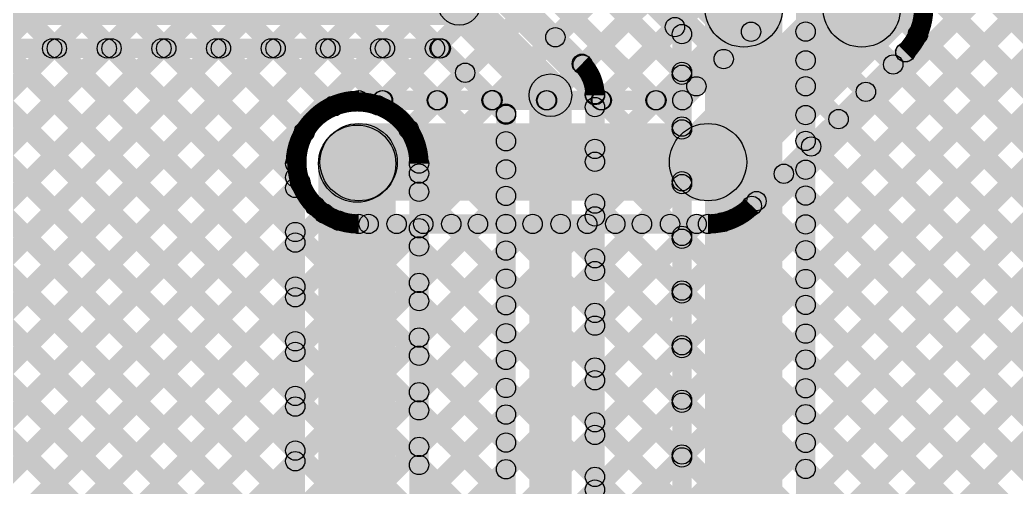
# Model space of a CAD drawing. Header units: millimetres. Extents: x 0.02 to 3.53, y 0 to 2.66.
# Drawn here: x 1.497 to 2.012, y 0.555 to 0.797 of the extents above; entities that cross this region are included whole.
import ezdxf

# ---------------------------------------------------------------- set-up
doc = ezdxf.new("R2010")
doc.units = ezdxf.units.MM
doc.header["$MEASUREMENT"] = 0
for name, color, linetype in [('BottomLayer', 5, 'Continuous'), ('TopLayer', 1, 'Continuous'), ('ViaHoleLayer', 16, 'Continuous')]:
    doc.layers.add(name, color=color, linetype=linetype)

msp = doc.modelspace()

# ---------------------------------------------------------------- hatches: boundary and pattern name
at = {"layer": 'BottomLayer'}
for points in [[(1.48205, 1.09135), (1.48912, 1.09842), (1.84257, 0.74496), (1.8355, 0.73789)], [(1.51033, 1.09135), (1.51741, 1.09842), (1.84257, 0.77325), (1.8355, 0.76618)], [(1.68004, 1.09135), (1.68711, 1.09842), (2.68199, 0.10354), (2.67492, 0.09646)], [(1.70832, 1.09135), (1.7154, 1.09842), (2.71028, 0.10354), (2.70321, 0.09646)], [(1.90657, 0.74386), (1.8995, 0.75094), (2.23714, 1.08857), (2.24421, 1.0815)], [(1.90657, 0.77215), (1.8995, 0.77922), (2.20886, 1.08857), (2.21593, 1.0815)], [(1.90657, 0.46102), (1.8995, 0.46809), (2.51999, 1.08857), (2.52706, 1.0815)], [(1.90657, 0.65901), (1.8995, 0.66608), (2.322, 1.08857), (2.32907, 1.0815)], [(1.90657, 0.51759), (1.8995, 0.52466), (2.46342, 1.08857), (2.47049, 1.0815)], [(1.90657, 0.54587), (1.8995, 0.55295), (2.43513, 1.08857), (2.4422, 1.0815)], [(1.90657, 0.48931), (1.8995, 0.49638), (2.4917, 1.08857), (2.49877, 1.0815)], [(1.90657, 0.57416), (1.8995, 0.58123), (2.40685, 1.08857), (2.41392, 1.0815)], [(1.90657, 0.60244), (1.8995, 0.60951), (2.37857, 1.08857), (2.38564, 1.0815)], [(1.90657, 0.6873), (1.8995, 0.69437), (2.29371, 1.08857), (2.30078, 1.0815)], [(1.90657, 0.71558), (1.8995, 0.72265), (2.26543, 1.08857), (2.2725, 1.0815)], [(1.90657, 0.63073), (1.8995, 0.6378), (2.35028, 1.08857), (2.35735, 1.0815)], [(1.67668, 1.06642), (1.68376, 1.07349), (2.65371, 0.10354), (2.64664, 0.09646)], [(1.67668, 1.03813), (1.68376, 1.04521), (2.62542, 0.10354), (2.61835, 0.09646)], [(1.63408, 1.01123), (1.66236, 1.03951), (1.88518, 0.81669), (1.8569, 0.78841)], [(1.62208, 0.99918), (1.62916, 1.00625), (1.84257, 0.79283), (1.8355, 0.78576)], [(1.73652, 0.81764), (1.74359, 0.82471), (1.79084, 0.77747), (1.78377, 0.7704)], [(1.77712, 0.78412), (1.77005, 0.79119), (1.8036, 0.82474), (1.81067, 0.81767)], [(0.32734, 0.79391), (0.32734, 0.81591), (1.7238, 0.81591), (1.7238, 0.79391)], [(1.71602, 0.79714), (1.73157, 0.81269), (1.77882, 0.76545), (1.76326, 0.74989)], [(1.79126, 0.76997), (1.78419, 0.77704), (1.81774, 0.81059), (1.82481, 0.80352)], [(1.89104, 0.05649), (1.85104, 0.05649), (1.85104, 0.80255), (1.89104, 0.80255)], [(1.90804, 0.10281), (1.89804, 0.10281), (1.89804, 0.80255), (1.90804, 0.80255)], [(1.79757, 0.748), (1.7905, 0.75507), (1.83188, 0.79645), (1.83895, 0.78938)], [(1.8995, 0.78703), (1.90657, 0.7941), (2.59714, 0.10354), (2.59007, 0.09646)], [(1.84404, 0.10281), (1.83404, 0.10281), (1.83404, 0.7893), (1.84404, 0.7893)], [(0.32734, 0.77691), (0.32734, 0.78691), (1.71427, 0.78691), (1.71427, 0.77691)], [(0.83491, 0.09646), (0.82784, 0.10354), (1.50975, 0.78545), (1.51682, 0.77838)], [(0.8632, 0.09646), (0.85612, 0.10354), (1.53804, 0.78545), (1.54511, 0.77838)], [(0.89148, 0.09646), (0.88441, 0.10354), (1.56632, 0.78545), (1.57339, 0.77838)], [(0.91976, 0.09646), (0.91269, 0.10354), (1.59461, 0.78545), (1.60168, 0.77838)], [(0.94805, 0.09646), (0.94098, 0.10354), (1.62289, 0.78545), (1.62996, 0.77838)], [(0.97633, 0.09646), (0.96926, 0.10354), (1.65117, 0.78545), (1.65825, 0.77838)], [(1.00462, 0.09646), (0.99755, 0.10354), (1.67946, 0.78545), (1.68653, 0.77838)], [(1.2859, 0.77838), (1.29297, 0.78545), (1.64257, 0.43585), (1.6355, 0.42878)], [(1.31419, 0.77838), (1.32126, 0.78545), (1.64257, 0.46413), (1.6355, 0.45706)], [(1.34247, 0.77838), (1.34954, 0.78545), (1.64257, 0.49242), (1.6355, 0.48534)], [(1.37075, 0.77838), (1.37783, 0.78545), (1.64257, 0.5207), (1.6355, 0.51363)], [(1.39904, 0.77838), (1.40611, 0.78545), (1.64257, 0.54898), (1.6355, 0.54191)], [(1.42732, 0.77838), (1.43439, 0.78545), (1.64257, 0.57727), (1.6355, 0.5702)], [(1.45561, 0.77838), (1.46268, 0.78545), (1.64257, 0.60555), (1.6355, 0.59848)], [(1.48389, 0.77838), (1.49096, 0.78545), (1.64257, 0.63384), (1.6355, 0.62677)], [(1.51218, 0.77838), (1.51925, 0.78545), (1.64257, 0.66212), (1.6355, 0.65505)], [(1.54046, 0.77838), (1.54753, 0.78545), (1.64257, 0.69041), (1.6355, 0.68333)], [(1.56874, 0.77838), (1.57582, 0.78545), (1.64257, 0.71869), (1.6355, 0.71162)], [(1.59703, 0.77838), (1.6041, 0.78545), (1.6472, 0.74235), (1.64013, 0.73528)], [(1.62531, 0.77838), (1.63238, 0.78545), (1.66245, 0.75538), (1.65538, 0.74831)], [(1.6536, 0.77838), (1.66067, 0.78545), (1.75157, 0.69454), (1.7445, 0.68747)], [(1.68529, 0.74885), (1.67822, 0.75592), (1.70774, 0.78545), (1.71481, 0.77838)], [(1.68188, 0.77838), (1.68895, 0.78545), (1.75157, 0.72283), (1.7445, 0.71576)], [(1.71017, 0.77838), (1.71724, 0.78545), (1.75157, 0.75111), (1.7445, 0.74404)], [(1.71073, 0.77838), (1.7178, 0.78545), (1.75157, 0.75168), (1.7445, 0.74461)], [(1.70119, 0.73647), (1.69412, 0.74354), (1.72338, 0.7728), (1.73045, 0.76573)], [(1.79757, 0.71972), (1.7905, 0.72679), (1.8355, 0.77179), (1.84257, 0.76472)], [(1.8995, 0.75875), (1.90657, 0.76582), (2.56886, 0.10354), (2.56179, 0.09646)], [(1.70657, 0.71357), (1.6995, 0.72064), (1.73752, 0.75866), (1.74459, 0.75159)], [(1.78204, 0.05649), (1.76004, 0.05649), (1.76004, 0.75767), (1.78204, 0.75767)], [(1.79904, 0.10478), (1.78904, 0.10478), (1.78904, 0.75767), (1.79904, 0.75767)], [(1.7905, 0.75461), (1.79757, 0.76168), (1.84257, 0.71668), (1.8355, 0.70961)], [(1.75304, 0.10478), (1.74304, 0.10478), (1.74304, 0.74814), (1.75304, 0.74814)], [(1.79757, 0.69143), (1.7905, 0.6985), (1.8355, 0.7435), (1.84257, 0.73643)], [(1.70657, 0.68529), (1.6995, 0.69236), (1.7445, 0.73736), (1.75157, 0.73029)], [(1.8995, 0.73046), (1.90657, 0.73753), (2.54057, 0.10354), (2.5335, 0.09646)], [(1.7905, 0.72632), (1.79757, 0.7334), (1.84257, 0.6884), (1.8355, 0.68132)], [(1.64404, 0.11022), (1.63404, 0.11022), (1.63404, 0.72224), (1.64404, 0.72224)], [(1.69104, 0.05649), (1.65104, 0.05649), (1.65104, 0.72224), (1.69104, 0.72224)], [(1.70804, 0.11022), (1.69804, 0.11022), (1.69804, 0.72224), (1.70804, 0.72224)], [(1.0329, 0.09646), (1.02583, 0.10354), (1.6355, 0.71321), (1.64257, 0.70614)], [(1.6995, 0.70419), (1.70657, 0.71126), (1.75157, 0.66626), (1.7445, 0.65919)], [(1.79757, 0.66315), (1.7905, 0.67022), (1.8355, 0.71522), (1.84257, 0.70815)], [(1.70657, 0.657), (1.6995, 0.66407), (1.7445, 0.70907), (1.75157, 0.702)], [(1.8995, 0.70218), (1.90657, 0.70925), (2.51229, 0.10354), (2.50522, 0.09646)], [(1.7905, 0.69804), (1.79757, 0.70511), (1.84257, 0.66011), (1.8355, 0.65304)], [(1.79757, 0.63486), (1.7905, 0.64194), (1.8355, 0.68694), (1.84257, 0.67986)], [(1.06119, 0.09646), (1.05411, 0.10354), (1.6355, 0.68493), (1.64257, 0.67785)], [(1.6995, 0.6759), (1.70657, 0.68297), (1.75157, 0.63797), (1.7445, 0.6309)], [(1.70657, 0.62872), (1.6995, 0.63579), (1.7445, 0.68079), (1.75157, 0.67372)], [(1.8995, 0.67389), (1.90657, 0.68096), (2.484, 0.10354), (2.47693, 0.09646)], [(1.7905, 0.66976), (1.79757, 0.67683), (1.84257, 0.63183), (1.8355, 0.62476)], [(1.08947, 0.09646), (1.0824, 0.10354), (1.6355, 0.65664), (1.64257, 0.64957)], [(1.6995, 0.64762), (1.70657, 0.65469), (1.75157, 0.60969), (1.7445, 0.60262)], [(1.79757, 0.60658), (1.7905, 0.61365), (1.8355, 0.65865), (1.84257, 0.65158)], [(1.70657, 0.60043), (1.6995, 0.6075), (1.7445, 0.6525), (1.75157, 0.64543)], [(1.8995, 0.64561), (1.90657, 0.65268), (2.45572, 0.10354), (2.44865, 0.09646)], [(1.7905, 0.64147), (1.79757, 0.64854), (1.84257, 0.60354), (1.8355, 0.59647)], [(1.79757, 0.5783), (1.7905, 0.58537), (1.8355, 0.63037), (1.84257, 0.6233)], [(1.11775, 0.09646), (1.11068, 0.10354), (1.6355, 0.62836), (1.64257, 0.62129)], [(1.6995, 0.61933), (1.70657, 0.62641), (1.75157, 0.58141), (1.7445, 0.57433)], [(1.70657, 0.57215), (1.6995, 0.57922), (1.7445, 0.62422), (1.75157, 0.61715)], [(1.8995, 0.61732), (1.90657, 0.6244), (2.42743, 0.10354), (2.42036, 0.09646)], [(1.7905, 0.61319), (1.79757, 0.62026), (1.84257, 0.57526), (1.8355, 0.56819)], [(1.14604, 0.09646), (1.13897, 0.10354), (1.6355, 0.60007), (1.64257, 0.593)], [(1.6995, 0.59105), (1.70657, 0.59812), (1.75157, 0.55312), (1.7445, 0.54605)], [(1.79757, 0.55001), (1.7905, 0.55708), (1.8355, 0.60208), (1.84257, 0.59501)], [(1.70657, 0.54386), (1.6995, 0.55094), (1.7445, 0.59594), (1.75157, 0.58886)], [(1.8995, 0.58904), (1.90657, 0.59611), (2.39915, 0.10354), (2.39208, 0.09646)], [(1.7905, 0.5849), (1.79757, 0.59197), (1.84257, 0.54697), (1.8355, 0.5399)], [(1.79757, 0.52173), (1.7905, 0.5288), (1.8355, 0.5738), (1.84257, 0.56673)], [(1.17432, 0.09646), (1.16725, 0.10354), (1.6355, 0.57179), (1.64257, 0.56472)], [(1.6995, 0.56277), (1.70657, 0.56984), (1.75157, 0.52484), (1.7445, 0.51777)], [(1.70657, 0.51558), (1.6995, 0.52265), (1.7445, 0.56765), (1.75157, 0.56058)], [(1.8995, 0.56076), (1.90657, 0.56783), (2.37087, 0.10354), (2.3638, 0.09646)], [(1.7905, 0.55662), (1.79757, 0.56369), (1.84257, 0.51869), (1.8355, 0.51162)]]:
    msp.add_hatch(color=5, dxfattribs=at).paths.add_polyline_path(points)
h = msp.add_hatch(color=5, dxfattribs=at)
edge = h.paths.add_edge_path()
edge.add_arc((1.87104, 0.80255), 0.02, 0, 360)
h = msp.add_hatch(color=5, dxfattribs=at)
edge = h.paths.add_edge_path()
edge.add_arc((1.87104, 0.80255), 0.02, 0, 360)
h = msp.add_hatch(color=5, dxfattribs=at)
edge = h.paths.add_edge_path()
edge.add_arc((1.7238, 0.80491), 0.011, 0, 360)
h = msp.add_hatch(color=5, dxfattribs=at)
edge = h.paths.add_edge_path()
edge.add_arc((1.7238, 0.80491), 0.011, 0, 360)
h = msp.add_hatch(color=5, dxfattribs=at)
edge = h.paths.add_edge_path()
edge.add_arc((1.83542, 0.79292), 0.005, 0, 360)
h = msp.add_hatch(color=5, dxfattribs=at)
edge = h.paths.add_edge_path()
edge.add_arc((1.83904, 0.7893), 0.005, 0, 360)
h = msp.add_hatch(color=5, dxfattribs=at)
edge = h.paths.add_edge_path()
edge.add_arc((1.83904, 0.7893), 0.005, 0, 360)
h = msp.add_hatch(color=5, dxfattribs=at)
edge = h.paths.add_edge_path()
edge.add_arc((1.90304, 0.79057), 0.005, 0, 360)
h = msp.add_hatch(color=5, dxfattribs=at)
edge = h.paths.add_edge_path()
edge.add_arc((1.77358, 0.78765), 0.005, 0, 360)
h = msp.add_hatch(color=5, dxfattribs=at)
edge = h.paths.add_edge_path()
edge.add_arc((1.51329, 0.78191), 0.005, 0, 360)
h = msp.add_hatch(color=5, dxfattribs=at)
edge = h.paths.add_edge_path()
edge.add_arc((1.51571, 0.78191), 0.005, 0, 360)
h = msp.add_hatch(color=5, dxfattribs=at)
edge = h.paths.add_edge_path()
edge.add_arc((1.54157, 0.78191), 0.005, 0, 360)
h = msp.add_hatch(color=5, dxfattribs=at)
edge = h.paths.add_edge_path()
edge.add_arc((1.544, 0.78191), 0.005, 0, 360)
h = msp.add_hatch(color=5, dxfattribs=at)
edge = h.paths.add_edge_path()
edge.add_arc((1.56986, 0.78191), 0.005, 0, 360)
h = msp.add_hatch(color=5, dxfattribs=at)
edge = h.paths.add_edge_path()
edge.add_arc((1.57228, 0.78191), 0.005, 0, 360)
h = msp.add_hatch(color=5, dxfattribs=at)
edge = h.paths.add_edge_path()
edge.add_arc((1.59814, 0.78191), 0.005, 0, 360)
h = msp.add_hatch(color=5, dxfattribs=at)
edge = h.paths.add_edge_path()
edge.add_arc((1.60056, 0.78191), 0.005, 0, 360)
h = msp.add_hatch(color=5, dxfattribs=at)
edge = h.paths.add_edge_path()
edge.add_arc((1.62643, 0.78191), 0.005, 0, 360)
h = msp.add_hatch(color=5, dxfattribs=at)
edge = h.paths.add_edge_path()
edge.add_arc((1.62885, 0.78191), 0.005, 0, 360)
h = msp.add_hatch(color=5, dxfattribs=at)
edge = h.paths.add_edge_path()
edge.add_arc((1.65471, 0.78191), 0.005, 0, 360)
h = msp.add_hatch(color=5, dxfattribs=at)
edge = h.paths.add_edge_path()
edge.add_arc((1.65713, 0.78191), 0.005, 0, 360)
h = msp.add_hatch(color=5, dxfattribs=at)
edge = h.paths.add_edge_path()
edge.add_arc((1.68299, 0.78191), 0.005, 0, 360)
h = msp.add_hatch(color=5, dxfattribs=at)
edge = h.paths.add_edge_path()
edge.add_arc((1.68542, 0.78191), 0.005, 0, 360)
h = msp.add_hatch(color=5, dxfattribs=at)
edge = h.paths.add_edge_path()
edge.add_arc((1.71128, 0.78191), 0.005, 0, 360)
h = msp.add_hatch(color=5, dxfattribs=at)
edge = h.paths.add_edge_path()
edge.add_arc((1.7137, 0.78191), 0.005, 0, 360)
h = msp.add_hatch(color=5, dxfattribs=at)
edge = h.paths.add_edge_path()
edge.add_arc((1.71427, 0.78191), 0.005, 0, 360)
h = msp.add_hatch(color=5, dxfattribs=at)
edge = h.paths.add_edge_path()
edge.add_arc((1.71427, 0.78191), 0.005, 0, 360)
h = msp.add_hatch(color=5, dxfattribs=at)
edge = h.paths.add_edge_path()
edge.add_arc((1.7873, 0.77393), 0.005, 0, 360)
h = msp.add_hatch(color=5, dxfattribs=at)
edge = h.paths.add_edge_path()
edge.add_arc((1.7873, 0.77393), 0.005, 0, 360)
h = msp.add_hatch(color=5, dxfattribs=at)
edge = h.paths.add_edge_path()
edge.add_arc((1.7873, 0.77393), 0.005, 0, 360)
h = msp.add_hatch(color=5, dxfattribs=at)
edge = h.paths.add_edge_path()
edge.add_arc((1.78772, 0.7735), 0.005, 0, 360)
h = msp.add_hatch(color=5, dxfattribs=at)
edge = h.paths.add_edge_path()
edge.add_arc((1.90304, 0.77568), 0.005, 0, 360)
h = msp.add_hatch(color=5, dxfattribs=at)
edge = h.paths.add_edge_path()
edge.add_arc((1.72692, 0.76927), 0.005, 0, 360)
h = msp.add_hatch(color=5, dxfattribs=at)
edge = h.paths.add_edge_path()
edge.add_arc((1.83904, 0.76971), 0.005, 0, 360)
h = msp.add_hatch(color=5, dxfattribs=at)
edge = h.paths.add_edge_path()
edge.add_arc((1.83904, 0.76825), 0.005, 0, 360)
h = msp.add_hatch(color=5, dxfattribs=at)
edge = h.paths.add_edge_path()
edge.add_arc((1.77104, 0.75767), 0.011, 0, 360)
h = msp.add_hatch(color=5, dxfattribs=at)
edge = h.paths.add_edge_path()
edge.add_arc((1.77104, 0.75767), 0.011, 0, 360)
h = msp.add_hatch(color=5, dxfattribs=at)
edge = h.paths.add_edge_path()
edge.add_arc((1.79403, 0.75815), 0.005, 0, 360)
h = msp.add_hatch(color=5, dxfattribs=at)
edge = h.paths.add_edge_path()
edge.add_arc((1.79404, 0.75767), 0.005, 0, 360)
h = msp.add_hatch(color=5, dxfattribs=at)
edge = h.paths.add_edge_path()
edge.add_arc((1.79404, 0.75767), 0.005, 0, 360)
h = msp.add_hatch(color=5, dxfattribs=at)
edge = h.paths.add_edge_path()
edge.add_arc((1.79404, 0.75767), 0.005, 0, 360)
h = msp.add_hatch(color=5, dxfattribs=at)
edge = h.paths.add_edge_path()
edge.add_arc((1.90304, 0.76228), 0.005, 0, 360)
h = msp.add_hatch(color=5, dxfattribs=at)
edge = h.paths.add_edge_path()
edge.add_arc((1.74106, 0.75512), 0.005, 0, 360)
h = msp.add_hatch(color=5, dxfattribs=at)
edge = h.paths.add_edge_path()
edge.add_arc((1.65891, 0.75185), 0.005, 0, 360)
h = msp.add_hatch(color=5, dxfattribs=at)
edge = h.paths.add_edge_path()
edge.add_arc((1.68175, 0.75239), 0.005, 0, 360)
h = msp.add_hatch(color=5, dxfattribs=at)
edge = h.paths.add_edge_path()
edge.add_arc((1.74804, 0.74814), 0.005, 0, 360)
h = msp.add_hatch(color=5, dxfattribs=at)
edge = h.paths.add_edge_path()
edge.add_arc((1.74804, 0.74814), 0.005, 0, 360)
h = msp.add_hatch(color=5, dxfattribs=at)
edge = h.paths.add_edge_path()
edge.add_arc((1.74804, 0.74758), 0.005, 0, 360)
h = msp.add_hatch(color=5, dxfattribs=at)
edge = h.paths.add_edge_path()
edge.add_arc((1.79404, 0.75154), 0.005, 0, 360)
h = msp.add_hatch(color=5, dxfattribs=at)
edge = h.paths.add_edge_path()
edge.add_arc((1.90304, 0.7474), 0.005, 0, 360)
h = msp.add_hatch(color=5, dxfattribs=at)
edge = h.paths.add_edge_path()
edge.add_arc((1.64367, 0.73881), 0.005, 0, 360)
h = msp.add_hatch(color=5, dxfattribs=at)
edge = h.paths.add_edge_path()
edge.add_arc((1.67104, 0.72224), 0.02, 0, 360)
h = msp.add_hatch(color=5, dxfattribs=at)
edge = h.paths.add_edge_path()
edge.add_arc((1.69765, 0.74), 0.005, 0, 360)
h = msp.add_hatch(color=5, dxfattribs=at)
edge = h.paths.add_edge_path()
edge.add_arc((1.83904, 0.74143), 0.005, 0, 360)
h = msp.add_hatch(color=5, dxfattribs=at)
edge = h.paths.add_edge_path()
edge.add_arc((1.83904, 0.73997), 0.005, 0, 360)
h = msp.add_hatch(color=5, dxfattribs=at)
edge = h.paths.add_edge_path()
edge.add_arc((1.74804, 0.73382), 0.005, 0, 360)
h = msp.add_hatch(color=5, dxfattribs=at)
edge = h.paths.add_edge_path()
edge.add_arc((1.90304, 0.734), 0.005, 0, 360)
h = msp.add_hatch(color=5, dxfattribs=at)
edge = h.paths.add_edge_path()
edge.add_arc((1.67183, 0.72302), 0.01181, 0, 360)
h = msp.add_hatch(color=5, dxfattribs=at)
edge = h.paths.add_edge_path()
edge.add_arc((1.79404, 0.72986), 0.005, 0, 360)
h = msp.add_hatch(color=5, dxfattribs=at)
edge = h.paths.add_edge_path()
edge.add_arc((1.63904, 0.72224), 0.005, 0, 360)
h = msp.add_hatch(color=5, dxfattribs=at)
edge = h.paths.add_edge_path()
edge.add_arc((1.63904, 0.72224), 0.005, 0, 360)
h = msp.add_hatch(color=5, dxfattribs=at)
edge = h.paths.add_edge_path()
edge.add_arc((1.70304, 0.72224), 0.005, 0, 360)
h = msp.add_hatch(color=5, dxfattribs=at)
edge = h.paths.add_edge_path()
edge.add_arc((1.70304, 0.72224), 0.005, 0, 360)
h = msp.add_hatch(color=5, dxfattribs=at)
edge = h.paths.add_edge_path()
edge.add_arc((1.79404, 0.72325), 0.005, 0, 360)
h = msp.add_hatch(color=5, dxfattribs=at)
edge = h.paths.add_edge_path()
edge.add_arc((1.70304, 0.71711), 0.005, 0, 360)
h = msp.add_hatch(color=5, dxfattribs=at)
edge = h.paths.add_edge_path()
edge.add_arc((1.74804, 0.71929), 0.005, 0, 360)
h = msp.add_hatch(color=5, dxfattribs=at)
edge = h.paths.add_edge_path()
edge.add_arc((1.90304, 0.71912), 0.005, 0, 360)
h = msp.add_hatch(color=5, dxfattribs=at)
edge = h.paths.add_edge_path()
edge.add_arc((1.63904, 0.71515), 0.005, 0, 360)
h = msp.add_hatch(color=5, dxfattribs=at)
edge = h.paths.add_edge_path()
edge.add_arc((1.83904, 0.71314), 0.005, 0, 360)
h = msp.add_hatch(color=5, dxfattribs=at)
edge = h.paths.add_edge_path()
edge.add_arc((1.83904, 0.71168), 0.005, 0, 360)
h = msp.add_hatch(color=5, dxfattribs=at)
edge = h.paths.add_edge_path()
edge.add_arc((1.63904, 0.70967), 0.005, 0, 360)
h = msp.add_hatch(color=5, dxfattribs=at)
edge = h.paths.add_edge_path()
edge.add_arc((1.70304, 0.70772), 0.005, 0, 360)
h = msp.add_hatch(color=5, dxfattribs=at)
edge = h.paths.add_edge_path()
edge.add_arc((1.74804, 0.70554), 0.005, 0, 360)
h = msp.add_hatch(color=5, dxfattribs=at)
edge = h.paths.add_edge_path()
edge.add_arc((1.79404, 0.70158), 0.005, 0, 360)
h = msp.add_hatch(color=5, dxfattribs=at)
edge = h.paths.add_edge_path()
edge.add_arc((1.90304, 0.70571), 0.005, 0, 360)
h = msp.add_hatch(color=5, dxfattribs=at)
edge = h.paths.add_edge_path()
edge.add_arc((1.74804, 0.69101), 0.005, 0, 360)
h = msp.add_hatch(color=5, dxfattribs=at)
edge = h.paths.add_edge_path()
edge.add_arc((1.79404, 0.69497), 0.005, 0, 360)
h = msp.add_hatch(color=5, dxfattribs=at)
edge = h.paths.add_edge_path()
edge.add_arc((1.90304, 0.69083), 0.005, 0, 360)
h = msp.add_hatch(color=5, dxfattribs=at)
edge = h.paths.add_edge_path()
edge.add_arc((1.63904, 0.68687), 0.005, 0, 360)
h = msp.add_hatch(color=5, dxfattribs=at)
edge = h.paths.add_edge_path()
edge.add_arc((1.70304, 0.68882), 0.005, 0, 360)
h = msp.add_hatch(color=5, dxfattribs=at)
edge = h.paths.add_edge_path()
edge.add_arc((1.63904, 0.68139), 0.005, 0, 360)
h = msp.add_hatch(color=5, dxfattribs=at)
edge = h.paths.add_edge_path()
edge.add_arc((1.83904, 0.68486), 0.005, 0, 360)
h = msp.add_hatch(color=5, dxfattribs=at)
edge = h.paths.add_edge_path()
edge.add_arc((1.83904, 0.6834), 0.005, 0, 360)
h = msp.add_hatch(color=5, dxfattribs=at)
edge = h.paths.add_edge_path()
edge.add_arc((1.70304, 0.67944), 0.005, 0, 360)
h = msp.add_hatch(color=5, dxfattribs=at)
edge = h.paths.add_edge_path()
edge.add_arc((1.74804, 0.67725), 0.005, 0, 360)
h = msp.add_hatch(color=5, dxfattribs=at)
edge = h.paths.add_edge_path()
edge.add_arc((1.90304, 0.67743), 0.005, 0, 360)
h = msp.add_hatch(color=5, dxfattribs=at)
edge = h.paths.add_edge_path()
edge.add_arc((1.79404, 0.67329), 0.005, 0, 360)
h = msp.add_hatch(color=5, dxfattribs=at)
edge = h.paths.add_edge_path()
edge.add_arc((1.79404, 0.66668), 0.005, 0, 360)
h = msp.add_hatch(color=5, dxfattribs=at)
edge = h.paths.add_edge_path()
edge.add_arc((1.70304, 0.66054), 0.005, 0, 360)
h = msp.add_hatch(color=5, dxfattribs=at)
edge = h.paths.add_edge_path()
edge.add_arc((1.74804, 0.66272), 0.005, 0, 360)
h = msp.add_hatch(color=5, dxfattribs=at)
edge = h.paths.add_edge_path()
edge.add_arc((1.90304, 0.66255), 0.005, 0, 360)
h = msp.add_hatch(color=5, dxfattribs=at)
edge = h.paths.add_edge_path()
edge.add_arc((1.63904, 0.65859), 0.005, 0, 360)
h = msp.add_hatch(color=5, dxfattribs=at)
edge = h.paths.add_edge_path()
edge.add_arc((1.83904, 0.65658), 0.005, 0, 360)
h = msp.add_hatch(color=5, dxfattribs=at)
edge = h.paths.add_edge_path()
edge.add_arc((1.83904, 0.65512), 0.005, 0, 360)
h = msp.add_hatch(color=5, dxfattribs=at)
edge = h.paths.add_edge_path()
edge.add_arc((1.63904, 0.65311), 0.005, 0, 360)
h = msp.add_hatch(color=5, dxfattribs=at)
edge = h.paths.add_edge_path()
edge.add_arc((1.70304, 0.65115), 0.005, 0, 360)
h = msp.add_hatch(color=5, dxfattribs=at)
edge = h.paths.add_edge_path()
edge.add_arc((1.74804, 0.64897), 0.005, 0, 360)
h = msp.add_hatch(color=5, dxfattribs=at)
edge = h.paths.add_edge_path()
edge.add_arc((1.79404, 0.64501), 0.005, 0, 360)
h = msp.add_hatch(color=5, dxfattribs=at)
edge = h.paths.add_edge_path()
edge.add_arc((1.90304, 0.64914), 0.005, 0, 360)
h = msp.add_hatch(color=5, dxfattribs=at)
edge = h.paths.add_edge_path()
edge.add_arc((1.74804, 0.63444), 0.005, 0, 360)
h = msp.add_hatch(color=5, dxfattribs=at)
edge = h.paths.add_edge_path()
edge.add_arc((1.79404, 0.6384), 0.005, 0, 360)
h = msp.add_hatch(color=5, dxfattribs=at)
edge = h.paths.add_edge_path()
edge.add_arc((1.90304, 0.63426), 0.005, 0, 360)
h = msp.add_hatch(color=5, dxfattribs=at)
edge = h.paths.add_edge_path()
edge.add_arc((1.63904, 0.6303), 0.005, 0, 360)
h = msp.add_hatch(color=5, dxfattribs=at)
edge = h.paths.add_edge_path()
edge.add_arc((1.70304, 0.63225), 0.005, 0, 360)
h = msp.add_hatch(color=5, dxfattribs=at)
edge = h.paths.add_edge_path()
edge.add_arc((1.63904, 0.62482), 0.005, 0, 360)
h = msp.add_hatch(color=5, dxfattribs=at)
edge = h.paths.add_edge_path()
edge.add_arc((1.83904, 0.62829), 0.005, 0, 360)
h = msp.add_hatch(color=5, dxfattribs=at)
edge = h.paths.add_edge_path()
edge.add_arc((1.83904, 0.62683), 0.005, 0, 360)
h = msp.add_hatch(color=5, dxfattribs=at)
edge = h.paths.add_edge_path()
edge.add_arc((1.70304, 0.62287), 0.005, 0, 360)
h = msp.add_hatch(color=5, dxfattribs=at)
edge = h.paths.add_edge_path()
edge.add_arc((1.74804, 0.62068), 0.005, 0, 360)
h = msp.add_hatch(color=5, dxfattribs=at)
edge = h.paths.add_edge_path()
edge.add_arc((1.90304, 0.62086), 0.005, 0, 360)
h = msp.add_hatch(color=5, dxfattribs=at)
edge = h.paths.add_edge_path()
edge.add_arc((1.79404, 0.61672), 0.005, 0, 360)
h = msp.add_hatch(color=5, dxfattribs=at)
edge = h.paths.add_edge_path()
edge.add_arc((1.79404, 0.61012), 0.005, 0, 360)
h = msp.add_hatch(color=5, dxfattribs=at)
edge = h.paths.add_edge_path()
edge.add_arc((1.70304, 0.60397), 0.005, 0, 360)
h = msp.add_hatch(color=5, dxfattribs=at)
edge = h.paths.add_edge_path()
edge.add_arc((1.74804, 0.60615), 0.005, 0, 360)
h = msp.add_hatch(color=5, dxfattribs=at)
edge = h.paths.add_edge_path()
edge.add_arc((1.90304, 0.60598), 0.005, 0, 360)
h = msp.add_hatch(color=5, dxfattribs=at)
edge = h.paths.add_edge_path()
edge.add_arc((1.63904, 0.60202), 0.005, 0, 360)
h = msp.add_hatch(color=5, dxfattribs=at)
edge = h.paths.add_edge_path()
edge.add_arc((1.83904, 0.60001), 0.005, 0, 360)
h = msp.add_hatch(color=5, dxfattribs=at)
edge = h.paths.add_edge_path()
edge.add_arc((1.83904, 0.59855), 0.005, 0, 360)
h = msp.add_hatch(color=5, dxfattribs=at)
edge = h.paths.add_edge_path()
edge.add_arc((1.63904, 0.59654), 0.005, 0, 360)
h = msp.add_hatch(color=5, dxfattribs=at)
edge = h.paths.add_edge_path()
edge.add_arc((1.70304, 0.59459), 0.005, 0, 360)
h = msp.add_hatch(color=5, dxfattribs=at)
edge = h.paths.add_edge_path()
edge.add_arc((1.74804, 0.5924), 0.005, 0, 360)
h = msp.add_hatch(color=5, dxfattribs=at)
edge = h.paths.add_edge_path()
edge.add_arc((1.79404, 0.58844), 0.005, 0, 360)
h = msp.add_hatch(color=5, dxfattribs=at)
edge = h.paths.add_edge_path()
edge.add_arc((1.90304, 0.59258), 0.005, 0, 360)
h = msp.add_hatch(color=5, dxfattribs=at)
edge = h.paths.add_edge_path()
edge.add_arc((1.74804, 0.57787), 0.005, 0, 360)
h = msp.add_hatch(color=5, dxfattribs=at)
edge = h.paths.add_edge_path()
edge.add_arc((1.79404, 0.58183), 0.005, 0, 360)
h = msp.add_hatch(color=5, dxfattribs=at)
edge = h.paths.add_edge_path()
edge.add_arc((1.90304, 0.57769), 0.005, 0, 360)
h = msp.add_hatch(color=5, dxfattribs=at)
edge = h.paths.add_edge_path()
edge.add_arc((1.63904, 0.57373), 0.005, 0, 360)
h = msp.add_hatch(color=5, dxfattribs=at)
edge = h.paths.add_edge_path()
edge.add_arc((1.70304, 0.57568), 0.005, 0, 360)
h = msp.add_hatch(color=5, dxfattribs=at)
edge = h.paths.add_edge_path()
edge.add_arc((1.63904, 0.56825), 0.005, 0, 360)
h = msp.add_hatch(color=5, dxfattribs=at)
edge = h.paths.add_edge_path()
edge.add_arc((1.83904, 0.57172), 0.005, 0, 360)
h = msp.add_hatch(color=5, dxfattribs=at)
edge = h.paths.add_edge_path()
edge.add_arc((1.83904, 0.57026), 0.005, 0, 360)
h = msp.add_hatch(color=5, dxfattribs=at)
edge = h.paths.add_edge_path()
edge.add_arc((1.70304, 0.5663), 0.005, 0, 360)
h = msp.add_hatch(color=5, dxfattribs=at)
edge = h.paths.add_edge_path()
edge.add_arc((1.74804, 0.56412), 0.005, 0, 360)
h = msp.add_hatch(color=5, dxfattribs=at)
edge = h.paths.add_edge_path()
edge.add_arc((1.90304, 0.56429), 0.005, 0, 360)
h = msp.add_hatch(color=5, dxfattribs=at)
edge = h.paths.add_edge_path()
edge.add_arc((1.79404, 0.56015), 0.005, 0, 360)
h = msp.add_hatch(color=5, dxfattribs=at)
edge = h.paths.add_edge_path()
edge.add_arc((1.79404, 0.55355), 0.005, 0, 360)
at = {"layer": 'TopLayer'}
for points in [[(0.88108, 1.46604), (0.88815, 1.47311), (1.6451, 0.71617), (1.63803, 0.7091)], [(0.63985, 1.45272), (0.64692, 1.45979), (2.00317, 0.10354), (1.9961, 0.09646)], [(0.87099, 1.44784), (0.87807, 1.45492), (2.22944, 0.10354), (2.22237, 0.09646)], [(0.86091, 1.42965), (0.86798, 1.43672), (2.20116, 0.10354), (2.19409, 0.09646)], [(0.83996, 1.42231), (0.84703, 1.42938), (2.17288, 0.10354), (2.16581, 0.09646)], [(0.83106, 1.40293), (0.83813, 1.41), (2.14459, 0.10354), (2.13752, 0.09646)], [(0.66931, 1.39497), (0.67638, 1.40204), (1.97489, 0.10354), (1.96781, 0.09646)], [(1.31574, 0.09646), (1.30867, 0.10354), (2.60412, 1.39898), (2.61119, 1.39191)], [(1.4006, 0.09646), (1.39353, 0.10354), (2.69039, 1.4004), (2.69746, 1.39333)], [(0.83106, 1.37465), (0.83813, 1.38172), (2.11631, 0.10354), (2.10924, 0.09646)], [(1.34403, 0.09646), (1.33696, 0.10354), (2.61447, 1.38105), (2.62155, 1.37398)], [(1.42888, 0.09646), (1.42181, 0.10354), (2.7004, 1.38212), (2.70747, 1.37505)], [(1.37231, 0.09646), (1.36524, 0.10354), (2.63167, 1.36996), (2.63874, 1.36289)], [(0.83106, 1.34636), (0.83813, 1.35343), (2.08802, 0.10354), (2.08095, 0.09646)], [(0.82563, 1.3235), (0.8327, 1.33057), (2.05974, 0.10354), (2.05267, 0.09646)], [(0.80488, 1.31597), (0.81195, 1.32304), (2.03145, 0.10354), (2.02438, 0.09646)], [(1.45717, 0.09646), (1.45009, 0.10354), (2.65589, 1.30933), (2.66296, 1.30226)], [(1.48545, 0.09646), (1.47838, 0.10354), (2.66606, 1.29122), (2.67313, 1.28415)], [(1.51373, 0.09646), (1.50666, 0.10354), (2.6763, 1.27317), (2.68337, 1.2661)], [(1.54202, 0.09646), (1.53495, 0.10354), (2.68658, 1.25517), (2.69365, 1.2481)], [(1.28746, 0.09646), (1.28039, 0.10354), (2.33864, 1.16178), (2.34571, 1.15471)], [(1.28308, 1.09233), (1.29015, 1.0994), (1.64741, 0.74214), (1.64034, 0.73507)], [(1.31136, 1.09233), (1.31843, 1.0994), (1.66214, 0.7557), (1.65506, 0.74863)], [(1.33964, 1.09233), (1.34672, 1.0994), (1.68756, 0.75856), (1.68049, 0.75149)], [(1.36793, 1.09233), (1.375, 1.0994), (1.71584, 0.75856), (1.70877, 0.75149)], [(1.39621, 1.09233), (1.40328, 1.0994), (1.74413, 0.75856), (1.73706, 0.75149)], [(1.4245, 1.09233), (1.43157, 1.0994), (1.77241, 0.75856), (1.76534, 0.75149)], [(1.45278, 1.09233), (1.45985, 1.0994), (1.8007, 0.75856), (1.79362, 0.75149)], [(1.48107, 1.09233), (1.48814, 1.0994), (1.82898, 0.75856), (1.82191, 0.75149)], [(1.50935, 1.09233), (1.51642, 1.0994), (1.85004, 0.76578), (1.84297, 0.75871)], [(1.53763, 1.09233), (1.54471, 1.0994), (1.86418, 0.77993), (1.85711, 0.77285)], [(1.56592, 1.09233), (1.57299, 1.0994), (1.87832, 0.79407), (1.87125, 0.787)], [(0.80663, 0.09646), (0.79956, 0.10354), (1.79116, 1.09514), (1.79823, 1.08807)], [(0.83491, 0.09646), (0.82784, 0.10354), (1.81502, 1.09072), (1.82209, 1.08365)], [(0.8632, 0.09646), (0.85612, 0.10354), (1.84299, 1.0904), (1.85006, 1.08333)], [(0.89148, 0.09646), (0.88441, 0.10354), (1.87127, 1.0904), (1.87835, 1.08333)], [(0.91976, 0.09646), (0.91269, 0.10354), (1.88694, 1.07779), (1.89402, 1.07072)], [(0.94805, 0.09646), (0.94098, 0.10354), (1.89653, 1.05909), (1.9036, 1.05202)], [(0.97633, 0.09646), (0.96926, 0.10354), (1.89653, 1.0308), (1.9036, 1.02373)], [(1.00462, 0.09646), (0.99755, 0.10354), (1.89653, 1.00252), (1.9036, 0.99545)], [(1.68792, 0.75149), (1.68085, 0.75856), (1.89653, 0.97423), (1.9036, 0.96716)], [(1.71621, 0.75149), (1.70914, 0.75856), (1.89653, 0.94595), (1.9036, 0.93888)], [(1.74449, 0.75149), (1.73742, 0.75856), (1.89653, 0.91766), (1.9036, 0.91059)], [(1.77278, 0.75149), (1.76571, 0.75856), (1.89653, 0.88938), (1.9036, 0.88231)], [(1.80106, 0.75149), (1.79399, 0.75856), (1.89653, 0.8611), (1.9036, 0.85402)], [(1.96053, 0.83914), (1.9676, 0.84621), (2.71028, 0.10354), (2.70321, 0.09646)], [(1.82935, 0.75149), (1.82227, 0.75856), (1.89653, 0.83281), (1.9036, 0.82574)], [(1.84282, 0.75149), (1.83575, 0.75856), (1.89653, 0.81934), (1.9036, 0.81227)], [(1.86668, 0.70888), (1.83839, 0.73717), (1.91792, 0.81669), (1.94621, 0.78841)], [(1.96053, 0.81086), (1.9676, 0.81793), (2.68199, 0.10354), (2.67492, 0.09646)], [(1.95756, 0.78555), (1.96463, 0.79262), (2.65371, 0.10354), (2.64664, 0.09646)], [(1.87873, 0.69689), (1.87165, 0.70396), (1.95113, 0.78343), (1.9582, 0.77636)], [(1.94479, 0.77003), (1.95186, 0.7771), (2.62542, 0.10354), (2.61835, 0.09646)], [(1.93065, 0.75588), (1.93772, 0.76295), (2.59714, 0.10354), (2.59007, 0.09646)], [(1.67191, 0.75002), (1.67191, 0.76002), (1.83928, 0.76002), (1.83928, 0.75002)], [(1.91651, 0.74174), (1.92358, 0.74881), (2.56886, 0.10354), (2.56179, 0.09646)], [(1.67183, 0.70302), (1.67183, 0.74302), (1.85254, 0.74302), (1.85254, 0.70302)], [(1.65768, 0.70888), (1.68597, 0.73717), (1.68597, 0.73717), (1.65768, 0.70888)], [(1.90237, 0.7276), (1.90944, 0.73467), (2.54057, 0.10354), (2.5335, 0.09646)], [(1.88822, 0.71346), (1.8953, 0.72053), (2.51229, 0.10354), (2.50522, 0.09646)], [(1.0329, 0.09646), (1.02583, 0.10354), (1.63814, 0.71584), (1.64521, 0.70877)], [(1.87408, 0.69932), (1.88115, 0.70639), (2.484, 0.10354), (2.47693, 0.09646)], [(1.06119, 0.09646), (1.05411, 0.10354), (1.65052, 0.69995), (1.65759, 0.69287)], [(1.6579, 0.68922), (1.66497, 0.69629), (2.25773, 0.10354), (2.25066, 0.09646)], [(1.67183, 0.68602), (1.67183, 0.69602), (1.85254, 0.69602), (1.85254, 0.68602)], [(1.08947, 0.09646), (1.0824, 0.10354), (1.67342, 0.69456), (1.68049, 0.68749)], [(1.11775, 0.09646), (1.11068, 0.10354), (1.70171, 0.69456), (1.70878, 0.68749)], [(1.14604, 0.09646), (1.13897, 0.10354), (1.72999, 0.69456), (1.73706, 0.68749)], [(1.17432, 0.09646), (1.16725, 0.10354), (1.75827, 0.69456), (1.76535, 0.68749)], [(1.20261, 0.09646), (1.19554, 0.10354), (1.78656, 0.69456), (1.79363, 0.68749)], [(1.23089, 0.09646), (1.22382, 0.10354), (1.81484, 0.69456), (1.82191, 0.68749)], [(1.25918, 0.09646), (1.2521, 0.10354), (1.84313, 0.69456), (1.8502, 0.68749)], [(1.68792, 0.68749), (1.69499, 0.69456), (2.28601, 0.10354), (2.27894, 0.09646)], [(1.7162, 0.68749), (1.72327, 0.69456), (2.3143, 0.10354), (2.30723, 0.09646)], [(1.74449, 0.68749), (1.75156, 0.69456), (2.34258, 0.10354), (2.33551, 0.09646)], [(1.77277, 0.68749), (1.77984, 0.69456), (2.37087, 0.10354), (2.3638, 0.09646)], [(1.80106, 0.68749), (1.80813, 0.69456), (2.39915, 0.10354), (2.39208, 0.09646)], [(1.82934, 0.68749), (1.83641, 0.69456), (2.42743, 0.10354), (2.42036, 0.09646)], [(1.85669, 0.68843), (1.86376, 0.6955), (2.45572, 0.10354), (2.44865, 0.09646)]]:
    msp.add_hatch(color=1, dxfattribs=at).paths.add_polyline_path(points)
h = msp.add_hatch(color=1, dxfattribs=at)
edge = h.paths.add_edge_path()
edge.add_arc((1.93206, 0.80255), 0.02, 0, 360)
h = msp.add_hatch(color=1, dxfattribs=at)
edge = h.paths.add_edge_path()
edge.add_arc((1.93206, 0.80255), 0.02, 0, 360)
h = msp.add_hatch(color=1, dxfattribs=at)
edge = h.paths.add_edge_path()
edge.add_arc((1.87479, 0.79053), 0.005, 0, 360)
h = msp.add_hatch(color=1, dxfattribs=at)
edge = h.paths.add_edge_path()
edge.add_arc((1.96109, 0.78908), 0.005, 0, 360)
h = msp.add_hatch(color=1, dxfattribs=at)
edge = h.paths.add_edge_path()
edge.add_arc((1.95466, 0.7799), 0.005, 0, 360)
h = msp.add_hatch(color=1, dxfattribs=at)
edge = h.paths.add_edge_path()
edge.add_arc((1.95466, 0.7799), 0.005, 0, 360)
h = msp.add_hatch(color=1, dxfattribs=at)
edge = h.paths.add_edge_path()
edge.add_arc((1.95469, 0.77992), 0.005, 0, 360)
h = msp.add_hatch(color=1, dxfattribs=at)
edge = h.paths.add_edge_path()
edge.add_arc((1.86065, 0.77639), 0.005, 0, 360)
h = msp.add_hatch(color=1, dxfattribs=at)
edge = h.paths.add_edge_path()
edge.add_arc((1.94833, 0.77356), 0.005, 0, 360)
h = msp.add_hatch(color=1, dxfattribs=at)
edge = h.paths.add_edge_path()
edge.add_arc((1.8465, 0.76225), 0.005, 0, 360)
h = msp.add_hatch(color=1, dxfattribs=at)
edge = h.paths.add_edge_path()
edge.add_arc((1.93419, 0.75942), 0.005, 0, 360)
h = msp.add_hatch(color=1, dxfattribs=at)
edge = h.paths.add_edge_path()
edge.add_arc((1.67183, 0.75502), 0.005, 0, 360)
h = msp.add_hatch(color=1, dxfattribs=at)
edge = h.paths.add_edge_path()
edge.add_arc((1.67191, 0.75502), 0.005, 0, 360)
h = msp.add_hatch(color=1, dxfattribs=at)
edge = h.paths.add_edge_path()
edge.add_arc((1.67191, 0.75502), 0.005, 0, 360)
h = msp.add_hatch(color=1, dxfattribs=at)
edge = h.paths.add_edge_path()
edge.add_arc((1.68402, 0.75502), 0.005, 0, 360)
h = msp.add_hatch(color=1, dxfattribs=at)
edge = h.paths.add_edge_path()
edge.add_arc((1.68439, 0.75502), 0.005, 0, 360)
h = msp.add_hatch(color=1, dxfattribs=at)
edge = h.paths.add_edge_path()
edge.add_arc((1.71231, 0.75502), 0.005, 0, 360)
h = msp.add_hatch(color=1, dxfattribs=at)
edge = h.paths.add_edge_path()
edge.add_arc((1.71267, 0.75502), 0.005, 0, 360)
h = msp.add_hatch(color=1, dxfattribs=at)
edge = h.paths.add_edge_path()
edge.add_arc((1.74059, 0.75502), 0.005, 0, 360)
h = msp.add_hatch(color=1, dxfattribs=at)
edge = h.paths.add_edge_path()
edge.add_arc((1.74096, 0.75502), 0.005, 0, 360)
h = msp.add_hatch(color=1, dxfattribs=at)
edge = h.paths.add_edge_path()
edge.add_arc((1.76888, 0.75502), 0.005, 0, 360)
h = msp.add_hatch(color=1, dxfattribs=at)
edge = h.paths.add_edge_path()
edge.add_arc((1.76924, 0.75502), 0.005, 0, 360)
h = msp.add_hatch(color=1, dxfattribs=at)
edge = h.paths.add_edge_path()
edge.add_arc((1.79716, 0.75502), 0.005, 0, 360)
h = msp.add_hatch(color=1, dxfattribs=at)
edge = h.paths.add_edge_path()
edge.add_arc((1.79753, 0.75502), 0.005, 0, 360)
h = msp.add_hatch(color=1, dxfattribs=at)
edge = h.paths.add_edge_path()
edge.add_arc((1.82544, 0.75502), 0.005, 0, 360)
h = msp.add_hatch(color=1, dxfattribs=at)
edge = h.paths.add_edge_path()
edge.add_arc((1.82581, 0.75502), 0.005, 0, 360)
h = msp.add_hatch(color=1, dxfattribs=at)
edge = h.paths.add_edge_path()
edge.add_arc((1.83928, 0.75502), 0.005, 0, 360)
h = msp.add_hatch(color=1, dxfattribs=at)
edge = h.paths.add_edge_path()
edge.add_arc((1.83928, 0.75502), 0.005, 0, 360)
h = msp.add_hatch(color=1, dxfattribs=at)
edge = h.paths.add_edge_path()
edge.add_arc((1.6586, 0.75216), 0.005, 0, 360)
h = msp.add_hatch(color=1, dxfattribs=at)
edge = h.paths.add_edge_path()
edge.add_arc((1.92004, 0.74528), 0.005, 0, 360)
h = msp.add_hatch(color=1, dxfattribs=at)
edge = h.paths.add_edge_path()
edge.add_arc((1.64388, 0.7386), 0.005, 0, 360)
h = msp.add_hatch(color=1, dxfattribs=at)
edge = h.paths.add_edge_path()
edge.add_arc((1.67183, 0.72302), 0.02, 0, 360)
h = msp.add_hatch(color=1, dxfattribs=at)
edge = h.paths.add_edge_path()
edge.add_arc((1.67183, 0.72302), 0.02, 0, 360)
h = msp.add_hatch(color=1, dxfattribs=at)
edge = h.paths.add_edge_path()
edge.add_arc((1.67183, 0.72302), 0.02, 0, 360)
h = msp.add_hatch(color=1, dxfattribs=at)
edge = h.paths.add_edge_path()
edge.add_arc((1.85254, 0.72302), 0.02, 0, 360)
h = msp.add_hatch(color=1, dxfattribs=at)
edge = h.paths.add_edge_path()
edge.add_arc((1.85254, 0.72302), 0.02, 0, 360)
h = msp.add_hatch(color=1, dxfattribs=at)
edge = h.paths.add_edge_path()
edge.add_arc((1.67183, 0.72302), 0.01181, 0, 360)
h = msp.add_hatch(color=1, dxfattribs=at)
edge = h.paths.add_edge_path()
edge.add_arc((1.9059, 0.73113), 0.005, 0, 360)
h = msp.add_hatch(color=1, dxfattribs=at)
edge = h.paths.add_edge_path()
edge.add_arc((1.89176, 0.71699), 0.005, 0, 360)
h = msp.add_hatch(color=1, dxfattribs=at)
edge = h.paths.add_edge_path()
edge.add_arc((1.64156, 0.71263), 0.005, 0, 360)
h = msp.add_hatch(color=1, dxfattribs=at)
edge = h.paths.add_edge_path()
edge.add_arc((1.64167, 0.71231), 0.005, 0, 360)
h = msp.add_hatch(color=1, dxfattribs=at)
edge = h.paths.add_edge_path()
edge.add_arc((1.87762, 0.70285), 0.005, 0, 360)
h = msp.add_hatch(color=1, dxfattribs=at)
edge = h.paths.add_edge_path()
edge.add_arc((1.6492, 0.7004), 0.005, 0, 360)
h = msp.add_hatch(color=1, dxfattribs=at)
edge = h.paths.add_edge_path()
edge.add_arc((1.6492, 0.7004), 0.005, 0, 360)
h = msp.add_hatch(color=1, dxfattribs=at)
edge = h.paths.add_edge_path()
edge.add_arc((1.6492, 0.7004), 0.005, 0, 360)
h = msp.add_hatch(color=1, dxfattribs=at)
edge = h.paths.add_edge_path()
edge.add_arc((1.6492, 0.7004), 0.005, 0, 360)
h = msp.add_hatch(color=1, dxfattribs=at)
edge = h.paths.add_edge_path()
edge.add_arc((1.65406, 0.69641), 0.005, 0, 360)
h = msp.add_hatch(color=1, dxfattribs=at)
edge = h.paths.add_edge_path()
edge.add_arc((1.87516, 0.7004), 0.005, 0, 360)
h = msp.add_hatch(color=1, dxfattribs=at)
edge = h.paths.add_edge_path()
edge.add_arc((1.87519, 0.70042), 0.005, 0, 360)
h = msp.add_hatch(color=1, dxfattribs=at)
edge = h.paths.add_edge_path()
edge.add_arc((1.87519, 0.70042), 0.005, 0, 360)
h = msp.add_hatch(color=1, dxfattribs=at)
edge = h.paths.add_edge_path()
edge.add_arc((1.66144, 0.69276), 0.005, 0, 360)
h = msp.add_hatch(color=1, dxfattribs=at)
edge = h.paths.add_edge_path()
edge.add_arc((1.67183, 0.69102), 0.005, 0, 360)
h = msp.add_hatch(color=1, dxfattribs=at)
edge = h.paths.add_edge_path()
edge.add_arc((1.67183, 0.69102), 0.005, 0, 360)
h = msp.add_hatch(color=1, dxfattribs=at)
edge = h.paths.add_edge_path()
edge.add_arc((1.67183, 0.69102), 0.005, 0, 360)
h = msp.add_hatch(color=1, dxfattribs=at)
edge = h.paths.add_edge_path()
edge.add_arc((1.67696, 0.69102), 0.005, 0, 360)
h = msp.add_hatch(color=1, dxfattribs=at)
edge = h.paths.add_edge_path()
edge.add_arc((1.69145, 0.69102), 0.005, 0, 360)
h = msp.add_hatch(color=1, dxfattribs=at)
edge = h.paths.add_edge_path()
edge.add_arc((1.70524, 0.69102), 0.005, 0, 360)
h = msp.add_hatch(color=1, dxfattribs=at)
edge = h.paths.add_edge_path()
edge.add_arc((1.71974, 0.69102), 0.005, 0, 360)
h = msp.add_hatch(color=1, dxfattribs=at)
edge = h.paths.add_edge_path()
edge.add_arc((1.73353, 0.69102), 0.005, 0, 360)
h = msp.add_hatch(color=1, dxfattribs=at)
edge = h.paths.add_edge_path()
edge.add_arc((1.74802, 0.69102), 0.005, 0, 360)
h = msp.add_hatch(color=1, dxfattribs=at)
edge = h.paths.add_edge_path()
edge.add_arc((1.76181, 0.69102), 0.005, 0, 360)
h = msp.add_hatch(color=1, dxfattribs=at)
edge = h.paths.add_edge_path()
edge.add_arc((1.77631, 0.69102), 0.005, 0, 360)
h = msp.add_hatch(color=1, dxfattribs=at)
edge = h.paths.add_edge_path()
edge.add_arc((1.79009, 0.69102), 0.005, 0, 360)
h = msp.add_hatch(color=1, dxfattribs=at)
edge = h.paths.add_edge_path()
edge.add_arc((1.80459, 0.69102), 0.005, 0, 360)
h = msp.add_hatch(color=1, dxfattribs=at)
edge = h.paths.add_edge_path()
edge.add_arc((1.81838, 0.69102), 0.005, 0, 360)
h = msp.add_hatch(color=1, dxfattribs=at)
edge = h.paths.add_edge_path()
edge.add_arc((1.83288, 0.69102), 0.005, 0, 360)
h = msp.add_hatch(color=1, dxfattribs=at)
edge = h.paths.add_edge_path()
edge.add_arc((1.84666, 0.69102), 0.005, 0, 360)
h = msp.add_hatch(color=1, dxfattribs=at)
edge = h.paths.add_edge_path()
edge.add_arc((1.85254, 0.69102), 0.005, 0, 360)
h = msp.add_hatch(color=1, dxfattribs=at)
edge = h.paths.add_edge_path()
edge.add_arc((1.85254, 0.69102), 0.005, 0, 360)
h = msp.add_hatch(color=1, dxfattribs=at)
edge = h.paths.add_edge_path()
edge.add_arc((1.85254, 0.69102), 0.005, 0, 360)
h = msp.add_hatch(color=1, dxfattribs=at)
edge = h.paths.add_edge_path()
edge.add_arc((1.86022, 0.69196), 0.005, 0, 360)
at = {"layer": 'ViaHoleLayer'}
h = msp.add_hatch(color=16, dxfattribs=at)
edge = h.paths.add_edge_path()
edge.add_arc((1.67183, 0.72302), 0.00591, 0, 360)

# ---------------------------------------------------------------- linework, layer by layer
at = {"layer": 'BottomLayer', "const_width": 0.01}
for points in [[(1.7873, 0.77393, -0.198912), (1.79404, 0.75767)], [(1.7873, 0.77393, -0.198912), (1.79404, 0.75767)], [(1.63904, 0.72224, -1), (1.70304, 0.72224)]]:
    msp.add_lwpolyline(points, format="xyb", dxfattribs=at)
at = {"layer": 'BottomLayer'}
for centre, radius in [((1.87104, 0.80255), 0.02), ((1.87104, 0.80255), 0.02), ((1.7238, 0.80491), 0.011), ((1.7238, 0.80491), 0.011), ((1.83542, 0.79292), 0.005), ((1.83904, 0.7893), 0.005), ((1.83904, 0.7893), 0.005), ((1.90304, 0.79057), 0.005), ((1.77358, 0.78765), 0.005), ((1.51329, 0.78191), 0.005), ((1.51571, 0.78191), 0.005), ((1.54157, 0.78191), 0.005), ((1.544, 0.78191), 0.005), ((1.56986, 0.78191), 0.005), ((1.57228, 0.78191), 0.005), ((1.59814, 0.78191), 0.005), ((1.60056, 0.78191), 0.005), ((1.62643, 0.78191), 0.005), ((1.62885, 0.78191), 0.005), ((1.65471, 0.78191), 0.005), ((1.65713, 0.78191), 0.005), ((1.68299, 0.78191), 0.005), ((1.68542, 0.78191), 0.005), ((1.71128, 0.78191), 0.005), ((1.7137, 0.78191), 0.005), ((1.71427, 0.78191), 0.005), ((1.71427, 0.78191), 0.005), ((1.7873, 0.77393), 0.005), ((1.7873, 0.77393), 0.005), ((1.7873, 0.77393), 0.005), ((1.78772, 0.7735), 0.005), ((1.90304, 0.77568), 0.005), ((1.72692, 0.76927), 0.005), ((1.83904, 0.76971), 0.005), ((1.83904, 0.76825), 0.005), ((1.77104, 0.75767), 0.011), ((1.77104, 0.75767), 0.011), ((1.79403, 0.75815), 0.005), ((1.79404, 0.75767), 0.005), ((1.79404, 0.75767), 0.005), ((1.79404, 0.75767), 0.005), ((1.90304, 0.76228), 0.005), ((1.74106, 0.75512), 0.005), ((1.65891, 0.75185), 0.005), ((1.68175, 0.75239), 0.005), ((1.74804, 0.74814), 0.005), ((1.74804, 0.74814), 0.005), ((1.74804, 0.74758), 0.005), ((1.79404, 0.75154), 0.005), ((1.90304, 0.7474), 0.005), ((1.64367, 0.73881), 0.005), ((1.67104, 0.72224), 0.02), ((1.69765, 0.74), 0.005), ((1.83904, 0.74143), 0.005), ((1.83904, 0.73997), 0.005), ((1.74804, 0.73382), 0.005), ((1.90304, 0.734), 0.005), ((1.79404, 0.72986), 0.005), ((1.63904, 0.72224), 0.005), ((1.63904, 0.72224), 0.005), ((1.70304, 0.72224), 0.005), ((1.70304, 0.72224), 0.005), ((1.79404, 0.72325), 0.005), ((1.70304, 0.71711), 0.005), ((1.74804, 0.71929), 0.005), ((1.90304, 0.71912), 0.005), ((1.63904, 0.71515), 0.005), ((1.83904, 0.71314), 0.005), ((1.83904, 0.71168), 0.005), ((1.63904, 0.70967), 0.005), ((1.70304, 0.70772), 0.005), ((1.74804, 0.70554), 0.005), ((1.79404, 0.70158), 0.005), ((1.90304, 0.70571), 0.005), ((1.74804, 0.69101), 0.005), ((1.79404, 0.69497), 0.005), ((1.90304, 0.69083), 0.005), ((1.63904, 0.68687), 0.005), ((1.70304, 0.68882), 0.005), ((1.63904, 0.68139), 0.005), ((1.83904, 0.68486), 0.005), ((1.83904, 0.6834), 0.005), ((1.70304, 0.67944), 0.005), ((1.74804, 0.67725), 0.005), ((1.90304, 0.67743), 0.005), ((1.79404, 0.67329), 0.005), ((1.79404, 0.66668), 0.005), ((1.70304, 0.66054), 0.005), ((1.74804, 0.66272), 0.005), ((1.90304, 0.66255), 0.005), ((1.63904, 0.65859), 0.005), ((1.83904, 0.65658), 0.005), ((1.83904, 0.65512), 0.005), ((1.63904, 0.65311), 0.005), ((1.70304, 0.65115), 0.005), ((1.74804, 0.64897), 0.005), ((1.79404, 0.64501), 0.005), ((1.90304, 0.64914), 0.005), ((1.74804, 0.63444), 0.005), ((1.79404, 0.6384), 0.005), ((1.90304, 0.63426), 0.005), ((1.63904, 0.6303), 0.005), ((1.70304, 0.63225), 0.005), ((1.63904, 0.62482), 0.005), ((1.83904, 0.62829), 0.005), ((1.83904, 0.62683), 0.005), ((1.70304, 0.62287), 0.005), ((1.74804, 0.62068), 0.005), ((1.90304, 0.62086), 0.005), ((1.79404, 0.61672), 0.005), ((1.79404, 0.61012), 0.005), ((1.70304, 0.60397), 0.005), ((1.74804, 0.60615), 0.005), ((1.90304, 0.60598), 0.005), ((1.63904, 0.60202), 0.005), ((1.83904, 0.60001), 0.005), ((1.83904, 0.59855), 0.005), ((1.63904, 0.59654), 0.005), ((1.70304, 0.59459), 0.005), ((1.74804, 0.5924), 0.005), ((1.79404, 0.58844), 0.005), ((1.90304, 0.59258), 0.005), ((1.74804, 0.57787), 0.005), ((1.79404, 0.58183), 0.005), ((1.90304, 0.57769), 0.005), ((1.63904, 0.57373), 0.005), ((1.70304, 0.57568), 0.005), ((1.63904, 0.56825), 0.005), ((1.83904, 0.57172), 0.005), ((1.83904, 0.57026), 0.005), ((1.70304, 0.5663), 0.005), ((1.74804, 0.56412), 0.005), ((1.90304, 0.56429), 0.005), ((1.79404, 0.56015), 0.005), ((1.79404, 0.55355), 0.005)]:
    msp.add_circle(centre, radius, dxfattribs=at)
at = {"layer": 'TopLayer', "const_width": 0.01}
for points in [[(1.96406, 0.80255, -0.199231), (1.95466, 0.7799)], [(1.96406, 0.80255, -0.198912), (1.95469, 0.77992)], [(1.6492, 0.7004, -0.668177), (1.67183, 0.75502)], [(1.6492, 0.7004, -0.669083), (1.67191, 0.75502)], [(1.67183, 0.69102, -0.198912), (1.6492, 0.7004)], [(1.67183, 0.69102, -0.198912), (1.6492, 0.7004)], [(1.87519, 0.70042, -0.199231), (1.85254, 0.69102)], [(1.87516, 0.7004, -0.198912), (1.85254, 0.69102)]]:
    msp.add_lwpolyline(points, format="xyb", dxfattribs=at)
at = {"layer": 'TopLayer'}
for centre, radius in [((1.93206, 0.80255), 0.02), ((1.93206, 0.80255), 0.02), ((1.87479, 0.79053), 0.005), ((1.96109, 0.78908), 0.005), ((1.95466, 0.7799), 0.005), ((1.95466, 0.7799), 0.005), ((1.95469, 0.77992), 0.005), ((1.86065, 0.77639), 0.005), ((1.94833, 0.77356), 0.005), ((1.8465, 0.76225), 0.005), ((1.93419, 0.75942), 0.005), ((1.67183, 0.75502), 0.005), ((1.67191, 0.75502), 0.005), ((1.67191, 0.75502), 0.005), ((1.68402, 0.75502), 0.005), ((1.68439, 0.75502), 0.005), ((1.71231, 0.75502), 0.005), ((1.71267, 0.75502), 0.005), ((1.74059, 0.75502), 0.005), ((1.74096, 0.75502), 0.005), ((1.76888, 0.75502), 0.005), ((1.76924, 0.75502), 0.005), ((1.79716, 0.75502), 0.005), ((1.79753, 0.75502), 0.005), ((1.82544, 0.75502), 0.005), ((1.82581, 0.75502), 0.005), ((1.83928, 0.75502), 0.005), ((1.83928, 0.75502), 0.005), ((1.6586, 0.75216), 0.005), ((1.92004, 0.74528), 0.005), ((1.64388, 0.7386), 0.005), ((1.67183, 0.72302), 0.02), ((1.67183, 0.72302), 0.02), ((1.67183, 0.72302), 0.02), ((1.85254, 0.72302), 0.02), ((1.85254, 0.72302), 0.02), ((1.9059, 0.73113), 0.005), ((1.89176, 0.71699), 0.005), ((1.64156, 0.71263), 0.005), ((1.64167, 0.71231), 0.005), ((1.87762, 0.70285), 0.005), ((1.6492, 0.7004), 0.005), ((1.6492, 0.7004), 0.005), ((1.6492, 0.7004), 0.005), ((1.6492, 0.7004), 0.005), ((1.65406, 0.69641), 0.005), ((1.87516, 0.7004), 0.005), ((1.87519, 0.70042), 0.005), ((1.87519, 0.70042), 0.005), ((1.66144, 0.69276), 0.005), ((1.67183, 0.69102), 0.005), ((1.67183, 0.69102), 0.005), ((1.67183, 0.69102), 0.005), ((1.67696, 0.69102), 0.005), ((1.69145, 0.69102), 0.005), ((1.70524, 0.69102), 0.005), ((1.71974, 0.69102), 0.005), ((1.73353, 0.69102), 0.005), ((1.74802, 0.69102), 0.005), ((1.76181, 0.69102), 0.005), ((1.77631, 0.69102), 0.005), ((1.79009, 0.69102), 0.005), ((1.80459, 0.69102), 0.005), ((1.81838, 0.69102), 0.005), ((1.83288, 0.69102), 0.005), ((1.84666, 0.69102), 0.005), ((1.85254, 0.69102), 0.005), ((1.85254, 0.69102), 0.005), ((1.85254, 0.69102), 0.005), ((1.86022, 0.69196), 0.005)]:
    msp.add_circle(centre, radius, dxfattribs=at)

doc.saveas('drawing.dxf')
